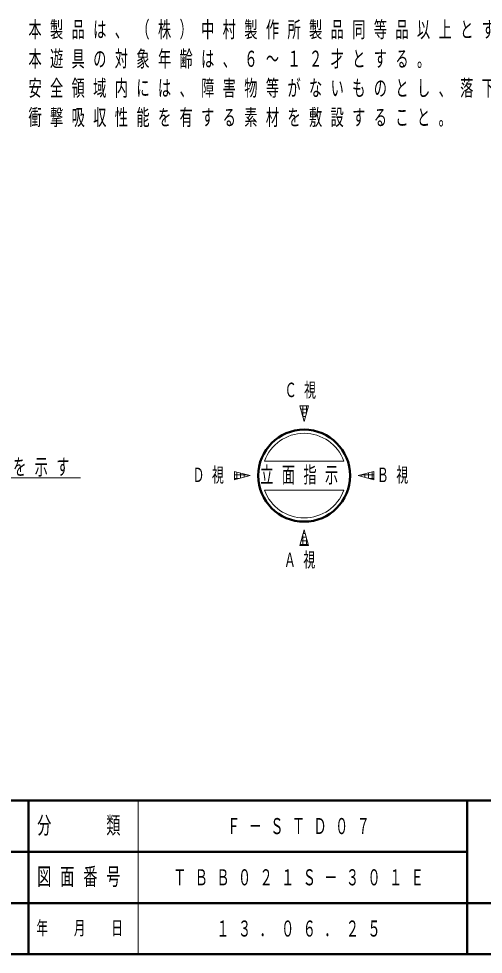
# Model space of a CAD drawing. Units: millimetres on the paper, scale 1:50. Extents: x -365 to 0, y -594 to 257.
# Drawn here: x -131.3 to -67.8, y 0 to 127.8 of the extents above; entities that cross this region are included whole.
import ezdxf

# ---------------------------------------------------------------- set-up
doc = ezdxf.new("R2010")
doc.units = ezdxf.units.MM
doc.layers.add('LY_1', color=140, linetype='Continuous', lineweight=50)
doc.styles.add('ＭＳ ゴシック', font='')
doc.styles.get('ＭＳ ゴシック').set_extended_font_data('MS Gothic')

msp = doc.modelspace()

# ---------------------------------------------------------------- linework, layer by layer
at = {"layer": 'LY_1', "color": 7, "lineweight": 13}
for p, q in [((-92.303, 72.79), (-92.882, 74.95)), ((-91.724, 74.95), (-92.882, 74.95)), ((-92.761, 74.5), (-91.845, 74.5)), ((-92.5, 73.525), (-92.5, 74.95)), ((-91.724, 74.95), (-92.303, 72.79)), ((-92, 73.92), (-92, 74.95)), ((-92.627, 74), (-91.979, 74)), ((-92.493, 73.5), (-92.113, 73.5)), ((-92.359, 73), (-92.247, 73)), ((-97.732, 67.404), (-86.874, 67.404)), ((-99.688, 65.404), (-101.849, 65.983)), ((-101.849, 64.825), (-99.688, 65.404)), ((-101.848, 64.825), (-101.848, 65.983)), ((-101.848, 65.5), (-100.047, 65.5)), ((-101.5, 64.919), (-101.5, 65.889)), ((-101, 65.053), (-101, 65.755)), ((-100.5, 65.187), (-100.5, 65.621)), ((-100, 65.321), (-100, 65.488)), ((-84.917, 65.404), (-82.757, 65.983)), ((-82.757, 64.825), (-84.917, 65.404)), ((-84.559, 65.5), (-82.757, 65.5)), ((-84.5, 65.292), (-84.5, 65.516)), ((-84, 65.158), (-84, 65.65)), ((-83.5, 65.024), (-83.5, 65.784)), ((-83, 64.89), (-83, 65.918)), ((-82.757, 64.825), (-82.757, 65.983)), ((-146.876, 65.107), (-122.905, 65.107)), ((-101.848, 65), (-101.196, 65)), ((-83.409, 65), (-82.757, 65)), ((-97.732, 63.404), (-86.874, 63.404)), ((-92.882, 55.858), (-92.303, 58.018)), ((-92.308, 58), (-92.298, 58)), ((-92.303, 58.018), (-91.724, 55.858)), ((-92.71, 56.5), (-91.896, 56.5)), ((-92.576, 57), (-92.03, 57)), ((-92.5, 55.858), (-92.5, 57.283)), ((-92.442, 57.5), (-92.164, 57.5)), ((-92, 55.858), (-92, 56.888)), ((-92.882, 55.858), (-91.724, 55.858)), ((-92.844, 56), (-91.762, 56)), ((-115, 21), (-115, 0))]:
    msp.add_line(p, q, dxfattribs=at)
at = {"layer": 'LY_1', "color": 7}
for p, q in [((-365, 21), (0, 21)), ((-365, 0), (0, 0))]:
    msp.add_line(p, q, dxfattribs=at)
at = {"layer": 'LY_1'}
for p, q in [((-130, 21), (-130, 0)), ((-70, 21), (-70, 0)), ((-182.5, 14), (-70, 14)), ((-237.5, 7), (0, 7))]:
    msp.add_line(p, q, dxfattribs=at)
msp.add_circle((-92.303, 65.404), 6.286, dxfattribs=at)
at = {"layer": 'LY_1', "color": 7, "lineweight": 13}
for start, end in [(20.22325, 159.77675), (200.22325, 339.77675)]:
    msp.add_arc((-92.303, 65.404), 5.786, start, end, dxfattribs=at)

# ---------------------------------------------------------------- texts
at = {"layer": 'LY_1', "color": 7, "style": 'ＭＳ ゴシック'}
for s, insert, char_height, attachment_point in [('\\T1.64;\\W0.6;本製品は、（株）中村製作所製品同等品以上とする。', (-130, 127.471), 2.199, 1), ('\\T1.64;\\W0.6;本遊具の対象年齢は、６～１２才とする。', (-130, 123.471), 2.199, 1), ('\\T1.64;\\W0.6;安全領域内には、障害物等がないものとし、落下高さに見合った', (-130, 119.471), 2.199, 1), ('\\T1.64;\\W0.6;衝撃吸収性能を有する素材を敷設すること。', (-130, 115.471), 2.199, 1), ('\\T1.64;\\W0.6;Ｃ視', (-92.303, 77.01), 1.979, 5), ('\\T1.64;\\W0.6;安全領域を示す', (-143.905, 65.257), 2.199, 7), ('\\T1.64;\\W0.6;Ｄ視', (-104.908, 65.404), 1.979, 5), ('\\T1.64;\\W0.6;立面指示', (-98.303, 65.404), 2.199, 4), ('\\T1.64;\\W0.6;Ｂ視', (-79.697, 65.404), 1.979, 5), ('\\T1.64;\\W0.6;Ａ視', (-92.403, 53.798), 1.979, 5), ('\\T1.64;\\W0.6;分\u3000\u3000類', (-122.5, 17.5), 2.346, 5), ('\\T1.64;\\W0.6;Ｆ－ＳＴＤ０７', (-92.5, 17.5), 2.199, 5), ('\\T1.64;\\W0.6;図面番号', (-122.5, 10.5), 2.346, 5), ('\\T1.64;\\W0.6;ＴＢＢ０２１Ｓ－３０１Ｅ', (-92.5, 10.5), 2.199, 5), ('\\T1.64;\\W0.6;年\u3000月\u3000日', (-122.5, 3.5), 1.906, 5), ('\\T1.64;\\W0.6;１３．０６．２５', (-92.5, 3.5), 2.199, 5)]:
    msp.add_mtext(s, dxfattribs=dict(at, insert=insert, char_height=char_height, attachment_point=attachment_point))

doc.saveas('drawing.dxf')
